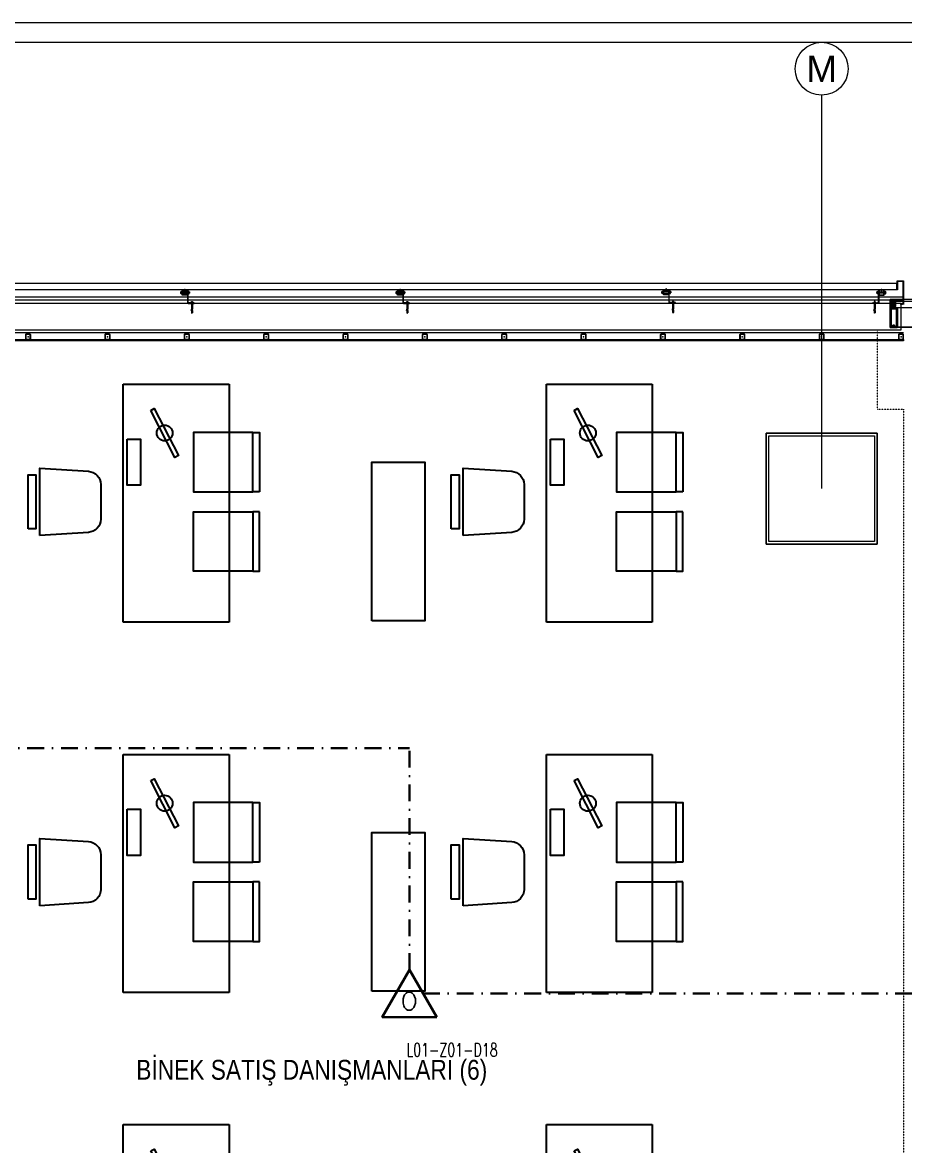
# Model space of a CAD drawing. Extents: x -3709 to 34975, y -230 to 8245.
# Drawn here: x 4637 to 5304, y 3356 to 4205 of the extents above; entities that cross this region are included whole.
import ezdxf
from ezdxf.enums import TextEntityAlignment as Align

# ---------------------------------------------------------------- set-up
doc = ezdxf.new("R2010")
doc.units = 0
doc.linetypes.add('DASHDOT', pattern=[25.4, 12.7, -6.35, 0, -6.35])
doc.linetypes.add('DOT2', pattern=[0.125, 0, -0.125])
doc.layers.get('0').update_dxf_attribs({"color": 9, "lineweight": 9})
for name, color, linetype, lineweight in [('00', 9, 'Continuous', 9), ('01', 9, 'Continuous', 9), ('05', 9, 'Continuous', 9), ('06D', 9, 'Continuous', 9), ('10', 9, 'Continuous', 9), ('10A', 9, 'Continuous', 9), ('11', 9, 'Continuous', 9), ('14', 9, 'Continuous', 9), ('15', 9, 'Continuous', 9), ('20', 9, 'DOT2', 9), ('21', 9, 'Continuous', 9), ('24', 9, 'Continuous', 9), ('33', 9, 'BATTING', 9), ('35', 9, 'Continuous', 9), ('40A', 9, 'Continuous', 9), ('E-DEDEKTÖR NUMARALARI', 20, 'Continuous', 30), ('E-KABLO', 7, 'Continuous', 30), ('E-OPTİK DUMAN DEDEKTÖRÜ', 7, 'Continuous', 30)]:
    doc.layers.add(name, color=color, linetype=linetype, lineweight=lineweight)
doc.styles.add('Arial', font='arial.ttf', dxfattribs={"height": 2.5})
doc.styles.add('E-YAZI', font='txttw.shx')
doc.styles.add('MuuM_TEXT-STANDART', font='ARIALN.TTF')
doc.linetypes.add('BATTING', pattern='A,0.0001,-0.1,[134,ltypeshp.shx,S=0.1,R=0,X=-0.1,Y=0],-0.2,[134,ltypeshp.shx,S=0.1,R=180,X=0.1,Y=0],-0.1', length=0.4001)

# ---------------------------------------------------------------- blocks, each defined once
blk = doc.blocks.new('0_aks')
at = {"linetype": 'Continuous'}
blk.add_circle((0, 0), 2, dxfattribs=at)
at = {"style": 'Arial'}
blk.add_attdef('AKS', text='', height=2, dxfattribs=at).set_placement((0, 0), align=Align.MIDDLE_CENTER)
blk = doc.blocks.new('p-aks_vw')
at = {"layer": '24', "ltscale": 2}
blk.add_lwpolyline([(4840, 3837.5), (4840, 3540)], dxfattribs=at)
at = {"layer": '24', "xscale": 10, "yscale": 10, "zscale": 10}
blk.add_blockref('0_aks', (4840, 3857.5), dxfattribs=at).add_auto_attribs({'AKS': 'M'})
blk = doc.blocks.new('p-cephe-onkisim')
blk.add_point((-905.45, 3782.04))
at = {"layer": '06D'}
for p, q in [((-244.85, 3803), (-903.15, 3803)), ((-244.85, 3782), (-903.15, 3782))]:
    blk.add_line(p, q, dxfattribs=at)
at = {"layer": '10', "lineweight": 25, "ltscale": 0.5}
for points in [[(-908, 3796.38), (-908, 3802.85), (-907.95, 3802.96), (-907.85, 3803), (-903.15, 3803), (-903.04, 3802.95), (-903, 3802.85), (-903, 3801.8), (-903.11, 3801.8), (-903.22, 3802.12), (-903.2, 3802.18), (-903.11, 3802.21), (-903.11, 3802.82), (-903.16, 3802.87), (-907.84, 3802.87), (-907.89, 3802.82), (-907.89, 3802.21), (-907.8, 3802.18), (-907.78, 3802.12), (-907.78, 3796.38)], [(-907.78, 3796.38), (-907.4, 3796.38), (-907.37, 3796.36), (-907.35, 3796.38), (-906.9, 3796.38), (-906.9, 3796.61), (-907.02, 3796.61), (-907.02, 3796.67), (-906.94, 3796.75), (-906.58, 3796.75), (-906.58, 3796.63), (-906.7, 3796.63), (-906.7, 3796.42), (-906.15, 3796.42), (-906.03, 3796.48), (-906, 3796.57), (-906, 3797.7), (-905.95, 3797.75), (-905.85, 3797.75), (-905.75, 3797.65), (-905.75, 3797.56), (-905.7, 3797.53), (-905.7, 3797.41), (-905.75, 3797.38), (-905.7, 3797.35), (-905.7, 3797.23), (-905.75, 3797.2), (-905.7, 3797.17), (-905.7, 3797.05), (-905.75, 3797.02), (-905.7, 3796.99), (-905.7, 3796.87), (-905.75, 3796.84), (-905.7, 3796.81), (-905.7, 3796.69), (-905.75, 3796.66), (-905.7, 3796.63), (-905.7, 3796.59), (-905.59, 3796.4), (-905.5, 3796.35), (-905.41, 3796.4), (-905.3, 3796.59), (-905.3, 3796.72), (-905.25, 3796.75), (-905.3, 3796.78), (-905.3, 3796.9), (-905.25, 3796.93), (-905.3, 3796.96), (-905.3, 3797.08), (-905.25, 3797.11), (-905.3, 3797.14), (-905.3, 3797.26), (-905.25, 3797.29), (-905.3, 3797.32), (-905.3, 3797.44), (-905.25, 3797.47), (-905.3, 3797.5), (-905.3, 3797.62), (-905.25, 3797.65), (-905.13, 3797.75), (-905.05, 3797.75), (-905, 3797.7), (-905, 3796.57), (-904.94, 3796.45), (-904.85, 3796.42), (-904.28, 3796.42), (-904.28, 3796.63), (-904.4, 3796.63), (-904.4, 3796.75), (-904.04, 3796.75), (-903.96, 3796.67), (-903.96, 3796.61), (-904.08, 3796.61), (-904.08, 3796.38), (-903.64, 3796.38), (-903.61, 3796.36), (-903.59, 3796.38), (-903.14, 3796.38), (-903.14, 3796.61), (-903.26, 3796.61), (-903.26, 3796.67), (-903.18, 3796.75), (-903, 3796.75), (-903, 3782.15), (-903.04, 3782.05), (-903.15, 3782), (-907.85, 3782), (-907.97, 3782.06), (-908, 3782.15), (-908, 3796.38)], [(-903.21, 3796.15), (-907.79, 3796.15), (-907.79, 3782.21), (-905.66, 3782.21), (-905.61, 3782.26), (-905.61, 3782.72), (-905.67, 3782.78), (-905.72, 3782.8), (-905.77, 3782.83), (-905.81, 3782.87), (-905.85, 3782.91), (-905.88, 3782.95), (-905.91, 3783), (-905.93, 3783.05), (-905.95, 3783.1), (-905.96, 3783.16), (-905.96, 3783.21), (-905.95, 3783.27), (-905.94, 3783.32), (-905.92, 3783.38), (-905.9, 3783.43), (-905.87, 3783.47), (-905.83, 3783.51), (-905.79, 3783.55), (-905.68, 3783.56), (-905.63, 3783.48), (-905.63, 3783.34), (-905.66, 3783.32), (-905.68, 3783.33), (-905.72, 3783.22), (-905.68, 3783.08), (-905.66, 3783.08), (-905.64, 3783.07), (-905.62, 3783), (-905.49, 3782.96), (-905.39, 3783), (-905.38, 3783.07), (-905.35, 3783.08), (-905.34, 3783.07), (-905.3, 3783.22), (-905.34, 3783.32), (-905.35, 3783.32), (-905.38, 3783.33), (-905.39, 3783.35), (-905.39, 3783.48), (-905.32, 3783.58), (-905.23, 3783.55), (-905.19, 3783.51), (-905.15, 3783.47), (-905.12, 3783.43), (-905.09, 3783.38), (-905.08, 3783.32), (-905.06, 3783.27), (-905.06, 3783.21), (-905.06, 3783.16), (-905.07, 3783.1), (-905.08, 3783.05), (-905.11, 3783), (-905.13, 3782.95), (-905.17, 3782.91), (-905.21, 3782.87), (-905.25, 3782.83), (-905.3, 3782.8), (-905.35, 3782.78), (-905.41, 3782.72), (-905.41, 3782.26), (-905.36, 3782.21), (-903.21, 3782.21), (-903.21, 3796.15)]]:
    blk.add_lwpolyline(points, dxfattribs=at)
for points in [[(-907.57, 3801.94), (-907.45, 3801.94), (-907.45, 3801.88), (-907.53, 3801.8), (-907.75, 3801.8), (-907.75, 3802.17), (-907.75, 3802.2), (-907.77, 3802.23), (-907.83, 3802.26), (-907.85, 3802.31), (-907.77, 3802.47), (-907.7, 3802.61), (-907.63, 3802.78), (-907.6, 3802.79), (-907.57, 3802.78), (-907.55, 3802.74), (-907.55, 3802.4), (-907.5, 3802.35), (-906.58, 3802.35), (-906.48, 3802.25), (-906.48, 3802.1), (-906.38, 3802), (-905.53, 3802), (-905.5, 3801.98), (-905.48, 3802), (-904.62, 3802), (-904.52, 3802.1), (-904.52, 3802.25), (-904.42, 3802.35), (-903.5, 3802.35), (-903.45, 3802.4), (-903.45, 3802.74), (-903.43, 3802.78), (-903.4, 3802.79), (-903.36, 3802.77), (-903.29, 3802.58), (-903.24, 3802.48), (-903.15, 3802.3), (-903.17, 3802.27), (-903.23, 3802.23), (-903.25, 3802.2), (-903.25, 3802.18), (-903.15, 3801.8), (-903.47, 3801.8), (-903.55, 3801.88), (-903.55, 3801.94), (-903.43, 3801.94), (-903.43, 3802.1), (-903.53, 3802.2), (-904.37, 3802.2), (-904.37, 3801.94), (-904.25, 3801.94), (-904.25, 3801.88), (-904.33, 3801.8), (-906.67, 3801.8), (-906.75, 3801.88), (-906.75, 3801.94), (-906.63, 3801.94), (-906.63, 3802.2), (-907.47, 3802.2), (-907.57, 3802.1)], [(-905, 3797.78), (-905.18, 3797.78), (-905.28, 3797.72), (-905.31, 3797.58), (-905.3, 3797.41), (-905.29, 3797.24), (-905.29, 3797.16), (-905.26, 3797.13), (-905.3, 3797.1), (-905.3, 3797.06), (-905.31, 3796.88), (-905.31, 3796.83), (-905.33, 3796.77), (-905.41, 3796.63), (-905.5, 3796.58), (-905.59, 3796.63), (-905.67, 3796.77), (-905.69, 3796.83), (-905.69, 3796.88), (-905.7, 3797.06), (-905.7, 3797.1), (-905.73, 3797.13), (-905.71, 3797.16), (-905.71, 3797.24), (-905.7, 3797.41), (-905.69, 3797.58), (-905.73, 3797.73), (-905.82, 3797.78), (-906, 3797.78), (-906, 3800.61), (-905.98, 3800.69), (-905.87, 3800.93), (-905.87, 3800.96), (-905.9, 3800.97), (-905.97, 3800.96), (-905.99, 3800.97), (-906, 3801.02), (-906, 3801.56), (-905.9, 3801.66), (-905.79, 3801.63), (-905.77, 3801.52), (-905.84, 3801.52), (-905.87, 3801.49), (-905.87, 3801.2), (-905.84, 3801.13), (-905.53, 3800.82), (-905.5, 3800.81), (-905.46, 3800.82), (-905.16, 3801.13), (-905.13, 3801.2), (-905.13, 3801.49), (-905.16, 3801.52), (-905.24, 3801.52), (-905.21, 3801.63), (-905.14, 3801.66), (-905.03, 3801.63), (-905, 3801.56), (-905, 3800.99), (-905.03, 3800.96), (-905.1, 3800.97), (-905.12, 3800.96), (-905.13, 3800.93), (-905.02, 3800.69), (-905, 3800.61)], [(-904.58, 3800.21), (-904.62, 3800.22), (-905, 3800.27), (-905, 3800.16), (-904.95, 3800.11), (-904.92, 3800.09), (-904.61, 3800.09), (-904.46, 3800), (-904.42, 3799.89), (-904.39, 3799.56), (-904.38, 3799.54), (-904.35, 3799.53), (-904.33, 3799.55), (-904.33, 3799.9), (-904.33, 3799.91), (-904.34, 3799.96), (-904.36, 3800), (-904.38, 3800.05), (-904.41, 3800.09), (-904.45, 3800.13), (-904.49, 3800.16), (-904.53, 3800.18)], [(-904.58, 3799.33), (-904.62, 3799.34), (-905, 3799.39), (-905, 3799.28), (-904.95, 3799.23), (-904.92, 3799.21), (-904.61, 3799.21), (-904.46, 3799.12), (-904.42, 3799.01), (-904.39, 3798.68), (-904.38, 3798.66), (-904.35, 3798.65), (-904.33, 3798.67), (-904.33, 3799.02), (-904.33, 3799.03), (-904.34, 3799.08), (-904.36, 3799.12), (-904.38, 3799.17), (-904.41, 3799.21), (-904.45, 3799.25), (-904.49, 3799.28), (-904.53, 3799.3)], [(-904.58, 3798.45), (-904.62, 3798.46), (-905, 3798.51), (-905, 3798.4), (-904.95, 3798.35), (-904.92, 3798.33), (-904.61, 3798.33), (-904.46, 3798.24), (-904.42, 3798.13), (-904.39, 3797.8), (-904.38, 3797.78), (-904.35, 3797.77), (-904.33, 3797.79), (-904.33, 3798.14), (-904.33, 3798.15), (-904.34, 3798.2), (-904.36, 3798.24), (-904.38, 3798.29), (-904.41, 3798.33), (-904.45, 3798.37), (-904.49, 3798.4), (-904.53, 3798.42)]]:
    blk.add_lwpolyline(points, close=True, dxfattribs=at)
at = {"layer": '10A', "linetype": 'Continuous'}
blk.add_lwpolyline([(-908, 3802.54), (-908, 3802.85), (-908.05, 3802.96), (-908.15, 3803), (-907.85, 3803), (-907.96, 3802.95), (-908, 3802.85), (-908, 3802.54)], dxfattribs=at)
at = {"layer": '15', "linetype": 'Continuous'}
blk.add_lwpolyline([(-741.43, 3797), (-741.43, 3801.5), (-904.33, 3801.5), (-904.33, 3797)], close=True, dxfattribs=at)
blk = doc.blocks.new('p-cephe-onkisim-toplam')
blk.add_blockref('p-cephe-onkisim', (0, 0))
blk = doc.blocks.new('p-kolon-80x80-vw')
at = {"layer": '01'}
blk.add_lwpolyline([(-40, -40), (-40, 40), (40, 40), (40, -40)], close=True, dxfattribs=at)
blk = doc.blocks.new('m-vw-sandalye-02')
at = {"lineweight": -3, "ltscale": 0.5}
for points in [[(-22.5, 0), (-22.5, -5), (22.5, -5), (22.5, 0)], [(-22.5, -5), (22.5, -5), (22.5, -50), (-22.5, -50)]]:
    blk.add_lwpolyline(points, close=True, dxfattribs=at)
blk = doc.blocks.new('m-vw-sandalye')
at = {"lineweight": -3, "ltscale": 0.5}
blk.add_lwpolyline([(-20.5, 0), (20.5, 0), (20.5, -6), (-20.5, -6)], close=True, dxfattribs=at)
blk.add_lwpolyline([(-25.5, -9), (25.5, -9), (23.11, -45.65, -0.395265), (13.13, -55), (-13.13, -55, -0.395265), (-23.11, -45.65)], format="xyb", close=True, dxfattribs=at)
blk = doc.blocks.new('m-vw-çalışma-p-01')
at = {"lineweight": -3, "ltscale": 0.5}
for p, q in [((11.93, 179.03), (91.93, 179.03)), ((11.93, -0.97), (11.93, 179.03)), ((91.93, 179.03), (91.93, -0.97)), ((91.93, -0.97), (11.93, -0.97))]:
    blk.add_line(p, q, dxfattribs=at)
for points in [[(32.8, 159.16), (35.47, 160.53), (53.74, 124.95), (51.08, 123.58)], [(15, 137.5), (25, 137.5), (25, 102.5), (15, 102.5)]]:
    blk.add_lwpolyline(points, close=True, dxfattribs=at)
blk.add_circle((43.27, 142.05), 6, dxfattribs=at)
at = {"lineweight": -3, "ltscale": 0.5, "xscale": -1, "rotation": 270}
blk.add_blockref('m-vw-sandalye-02', (115, 120), dxfattribs=at)
at = {"lineweight": -3, "rotation": 90}
blk.add_blockref('m-vw-sandalye', (-60, 90), dxfattribs=at)
at = {"lineweight": -3, "ltscale": 0.5, "rotation": 270}
blk.add_blockref('m-vw-sandalye-02', (115, 60), dxfattribs=at)
blk = doc.blocks.new('m-çalışma dolap modül')
at = {"lineweight": -3, "ltscale": 0.5}
blk.add_lwpolyline([(0, 40), (120, 40), (120, 0), (0, 0)], close=True, dxfattribs=at)
blk = doc.blocks.new('cxvxv')
for p, q in [((-21988.4, 8560.98, 0), (-21988.4, 8560.32, 0)), ((-21986.86, 8561.07, 0), (-21988.18, 8561.07, 0)), ((-21988.02, 8561.25, 0), (-21987.03, 8561.3, 0)), ((-21988.02, 8561.25, 0), (-21988, 8561.26, 0)), ((-21988, 8561.23, 0), (-21988.02, 8561.25, 0)), ((-21988.02, 8561.13, 0), (-21987.03, 8561.19, 0)), ((-21988.02, 8561.13, 0), (-21988, 8561.14, 0)), ((-21988, 8561.11, 0), (-21988.02, 8561.13, 0)), ((-21988, 8561.3, 0), (-21987.94, 8561.35, 0)), ((-21988, 8561.26, 0), (-21988, 8561.3, 0)), ((-21988, 8561.14, 0), (-21988, 8561.23, 0)), ((-21988, 8561.07, 0), (-21988, 8561.11, 0)), ((-21987.96, 8560.98, 0), (-21987.96, 8560.32, 0)), ((-21987.54, 8561.35, 0), (-21987.94, 8561.35, 0)), ((-21987.7, 8561.05, 0), (-21987.7, 8561.08, 0)), ((-21987.7, 8561.07, 0), (-21987.7, 8561.07, 0)), ((-21987.54, 8561.35, 0), (-21987.1, 8561.35, 0)), ((-21987.03, 8561.3, 0), (-21987.1, 8561.35, 0)), ((-21987.08, 8560.64, 0), (-21987.08, 8560.98, 0)), ((-21987.05, 8561.32, 0), (-21987.03, 8561.3, 0)), ((-21987.03, 8561.3, 0), (-21987.05, 8561.28, 0)), ((-21987.03, 8561.3, 0), (-21987.05, 8561.29, 0)), ((-21987.05, 8561.28, 0), (-21987.05, 8561.2, 0)), ((-21987.05, 8561.2, 0), (-21987.03, 8561.19, 0)), ((-21987.03, 8561.19, 0), (-21987.05, 8561.17, 0)), ((-21987.05, 8561.17, 0), (-21987.05, 8561.08, 0)), ((-21987.05, 8561.08, 0), (-21987.03, 8561.07, 0)), ((-21986.64, 8560.32, 0), (-21986.64, 8560.98, 0)), ((-21988.4, 8560.32, 0), (-21986.64, 8560.32, 0)), ((-21988.4, 8555.4, 0), (-21986.64, 8555.4, 0)), ((-21988.4, 8554.74, 0), (-21988.4, 8555.4, 0)), ((-21986.86, 8554.65, 0), (-21988.17, 8554.65, 0)), ((-21988.02, 8560.32, 0), (-21987.02, 8560.32, 0)), ((-21988.02, 8560.28, 0), (-21988.02, 8560.32, 0)), ((-21988.02, 8560.11, 0), (-21988.02, 8555.61, 0)), ((-21988.02, 8555.44, 0), (-21988.02, 8555.4, 0)), ((-21988.02, 8555.4, 0), (-21987.02, 8555.4, 0)), ((-21987.96, 8554.74, 0), (-21987.96, 8555.4, 0)), ((-21987.08, 8560.64, 0), (-21987.08, 8560.32, 0)), ((-21987.08, 8555.08, 0), (-21987.08, 8555.4, 0)), ((-21987.08, 8555.08, 0), (-21987.08, 8554.74, 0)), ((-21987.06, 8560.32, 0), (-21987.06, 8560.28, 0)), ((-21987.06, 8555.61, 0), (-21987.06, 8560.11, 0)), ((-21987.06, 8555.4, 0), (-21987.06, 8555.44, 0)), ((-21987.02, 8560.32, 0), (-21987.02, 8560.28, 0)), ((-21987.02, 8555.61, 0), (-21987.02, 8560.11, 0)), ((-21987.02, 8555.4, 0), (-21987.02, 8555.44, 0)), ((-21986.64, 8555.4, 0), (-21986.64, 8554.74, 0))]:
    blk.add_line(p, q)
at = {"elevation": 0}
for points in [[(-21986.3, 8560.11), (-21988.7, 8560.11), (-21988.7, 8560.28), (-21986.3, 8560.28)], [(-21986.3, 8555.61), (-21988.7, 8555.61), (-21988.7, 8555.44), (-21986.3, 8555.44)]]:
    blk.add_lwpolyline(points, close=True, dxfattribs=at)
for points in [[(-21987.98, 8560.28), (-21987.98, 8560.32)], [(-21987.98, 8560.11), (-21987.98, 8555.61)], [(-21987.98, 8555.44), (-21987.98, 8555.4)]]:
    blk.add_lwpolyline(points, dxfattribs=at)
for centre, radius, start, end in [((-21988.18, 8560.75, 0), 0.315, 45.8497, 134.1503), ((-21987.52, 8559.95, 0), 1.12, 66.87008, 113.12992), ((-21987.52, 8559.95, 0), 1.12, 66.87008, 113.12992), ((-21986.86, 8560.76, 0), 0.313, 45.44896, 134.55104), ((-21988.18, 8554.97, 0), 0.315, 225.8497, 314.1503), ((-21987.52, 8555.77, 0), 1.12, 246.87008, 293.12992), ((-21987.52, 8555.77, 0), 1.12, 246.87008, 293.12992), ((-21986.86, 8554.96, 0), 0.313, 225.44896, 314.55104)]:
    blk.add_arc(centre, radius, start, end)
blk = doc.blocks.new('VIDA')
for p, q in [((-18072, 6523.9), (-18071.9, 6524)), ((-18071.9, 6523.8), (-18072, 6523.9)), ((-18071.9, 6524), (-18070.1, 6524.7)), ((-18069.6, 6522.9), (-18071.9, 6523.8)), ((-18069.7, 6524.9), (-18070.6, 6523.2)), ((-18070.6, 6523.2), (-18070.1, 6524.7)), ((-18070.1, 6524.7), (-18069.9, 6525.1)), ((-18069.9, 6525.1), (-18070.1, 6524.1)), ((-18070.1, 6524.1), (-18070, 6524.3)), ((-18070, 6524.3), (-18069.8, 6525.1)), ((-18069.9, 6525.1), (-18069.8, 6525.1)), ((-18069.8, 6525.1), (-18069.7, 6524.9)), ((-18069.7, 6524.9), (-18069.3, 6525)), ((-18069.6, 6522.8), (-18069.1, 6525)), ((-18069.6, 6522.8), (-18069.6, 6522.9)), ((-18069.4, 6522.4), (-18069.6, 6522.8)), ((-18068.9, 6525.3), (-18069.4, 6522.4)), ((-18069.3, 6522.4), (-18069.4, 6522.4)), ((-18069.3, 6522.4), (-18068.9, 6525.3)), ((-18069.3, 6525), (-18069.1, 6525)), ((-18069.1, 6522.8), (-18069.3, 6522.4)), ((-18069.1, 6525), (-18068.9, 6525.3)), ((-18068.7, 6522.8), (-18069.1, 6522.8)), ((-18068.9, 6525.3), (-18068.9, 6525.3)), ((-18068.9, 6525.3), (-18068.7, 6525)), ((-18068.7, 6522.8), (-18068.2, 6525)), ((-18068.7, 6525), (-18068.2, 6525)), ((-18068.5, 6522.4), (-18068.7, 6522.8)), ((-18068, 6525.3), (-18068.5, 6522.4)), ((-18068.4, 6522.4), (-18068.5, 6522.4)), ((-18068.4, 6522.4), (-18067.9, 6525.3)), ((-18068.2, 6522.8), (-18068.4, 6522.4)), ((-18068.2, 6522.8), (-18068.4, 6522.4)), ((-18068.2, 6525), (-18068, 6525.3)), ((-18067.7, 6525), (-18068.2, 6522.8)), ((-18067.7, 6522.8), (-18068.2, 6522.8)), ((-18067.9, 6525.3), (-18068, 6525.3)), ((-18067.9, 6525.3), (-18067.7, 6525)), ((-18067.7, 6522.8), (-18067.2, 6525)), ((-18067.7, 6525), (-18067.2, 6525)), ((-18067.5, 6522.4), (-18067.7, 6522.8)), ((-18067, 6525.3), (-18067.5, 6522.4)), ((-18067.4, 6522.4), (-18067.5, 6522.4)), ((-18067.4, 6522.4), (-18066.9, 6525.3)), ((-18067.2, 6522.8), (-18067.4, 6522.4)), ((-18067.2, 6522.8), (-18067.4, 6522.4)), ((-18067.2, 6525), (-18067, 6525.3)), ((-18066.7, 6525), (-18067.2, 6522.8)), ((-18066.7, 6522.8), (-18067.2, 6522.8)), ((-18066.9, 6525.3), (-18067, 6525.3)), ((-18066.9, 6525.3), (-18066.7, 6525)), ((-18066.3, 6525), (-18066.7, 6525)), ((-18066.7, 6522.8), (-18066.3, 6525)), ((-18066.5, 6522.4), (-18066.7, 6522.8)), ((-18066.1, 6525.3), (-18066.5, 6522.4)), ((-18066.5, 6522.4), (-18066, 6525.3)), ((-18066.3, 6522.8), (-18066.5, 6522.4)), ((-18066.3, 6522.8), (-18066.5, 6522.4)), ((-18066.5, 6522.4), (-18066.5, 6522.4)), ((-18066.3, 6525), (-18066.1, 6525.3)), ((-18065.8, 6525), (-18066.3, 6522.8)), ((-18066.3, 6522.8), (-18065.8, 6522.8)), ((-18066, 6525.3), (-18066.1, 6525.3)), ((-18066, 6525.3), (-18065.8, 6525)), ((-18065.8, 6522.8), (-18065.3, 6525)), ((-18065.8, 6525), (-18065.3, 6525)), ((-18065.6, 6522.4), (-18065.8, 6522.8)), ((-18065.1, 6525.3), (-18065.6, 6522.4)), ((-18065.5, 6522.4), (-18065.6, 6522.4)), ((-18065.5, 6522.4), (-18065, 6525.3)), ((-18065.3, 6522.8), (-18065.5, 6522.4)), ((-18065.3, 6522.8), (-18065.5, 6522.4)), ((-18065.3, 6525), (-18065.1, 6525.3)), ((-18064.8, 6525), (-18065.3, 6522.8)), ((-18064.8, 6522.8), (-18065.3, 6522.8)), ((-18065.1, 6525.3), (-18065, 6525.3)), ((-18065, 6525.3), (-18064.8, 6525)), ((-18064.8, 6525), (-18064.3, 6525)), ((-18064.8, 6522.8), (-18064.3, 6525)), ((-18064.6, 6522.4), (-18064.8, 6522.8)), ((-18064.1, 6525.3), (-18064.6, 6522.4)), ((-18064.5, 6522.4), (-18064.6, 6522.4)), ((-18064.5, 6522.4), (-18064, 6525.3)), ((-18064.3, 6522.8), (-18064.5, 6522.4)), ((-18064.3, 6522.8), (-18064.5, 6522.4)), ((-18064.3, 6525), (-18064.1, 6525.3)), ((-18063.8, 6525), (-18064.3, 6522.8)), ((-18063.8, 6522.8), (-18064.3, 6522.8)), ((-18064, 6525.3), (-18064.1, 6525.3)), ((-18064, 6525.3), (-18063.8, 6525)), ((-18063.8, 6522.8), (-18062, 6525)), ((-18062, 6525), (-18063.8, 6525)), ((-18063.6, 6522.4), (-18063.8, 6522.8)), ((-18063.6, 6522.4), (-18061.7, 6525.3)), ((-18061.8, 6525.3), (-18063.6, 6522.4)), ((-18062, 6522.8), (-18063.6, 6522.4)), ((-18062, 6522.8), (-18063.6, 6522.4)), ((-18063.6, 6522.4), (-18063.6, 6522.4)), ((-18061.5, 6525), (-18063.4, 6522.8)), ((-18063.4, 6522.8), (-18061.5, 6522.8)), ((-18061.7, 6525.3), (-18063.2, 6525.3)), ((-18062.7, 6522.4), (-18061.5, 6522.8)), ((-18062.6, 6522.4), (-18062.1, 6525.3)), ((-18062.4, 6522.8), (-18062.6, 6522.4)), ((-18062.4, 6522.8), (-18062.6, 6522.4)), ((-18062.6, 6522.4), (-18061.3, 6522.4)), ((-18062.4, 6525), (-18062.2, 6525.3)), ((-18061.5, 6525), (-18062.4, 6525)), ((-18061.5, 6522.8), (-18062.4, 6525)), ((-18061.9, 6525), (-18062.4, 6522.8)), ((-18061.9, 6522.8), (-18062.4, 6522.8)), ((-18062.2, 6525.3), (-18062.1, 6525.3)), ((-18062.2, 6525.3), (-18061.3, 6522.4)), ((-18062.1, 6525.3), (-18061.9, 6525)), ((-18062, 6525), (-18061.8, 6525.3)), ((-18061.9, 6525), (-18061.4, 6525)), ((-18061.9, 6522.8), (-18061.4, 6525)), ((-18061.7, 6522.4), (-18061.9, 6522.8)), ((-18061.2, 6525.3), (-18061.7, 6522.4)), ((-18061.7, 6525.3), (-18061.5, 6525)), ((-18061.6, 6522.4), (-18061.7, 6522.4)), ((-18061.6, 6522.4), (-18061.2, 6525.3)), ((-18061.4, 6522.8), (-18061.6, 6522.4)), ((-18061.4, 6522.8), (-18061.6, 6522.4)), ((-18061.4, 6525), (-18061.2, 6525.3)), ((-18061, 6525), (-18061.4, 6522.8)), ((-18060.9, 6522.8), (-18061.4, 6522.8)), ((-18061.2, 6525.3), (-18061, 6525)), ((-18061.2, 6525.3), (-18061.2, 6525.3)), ((-18061, 6525), (-18060.5, 6525)), ((-18060.9, 6522.8), (-18060.5, 6525)), ((-18060.7, 6522.4), (-18060.9, 6522.8)), ((-18060.7, 6522.4), (-18060.2, 6525.3)), ((-18060.3, 6525.3), (-18060.7, 6522.4)), ((-18060.5, 6522.8), (-18060.7, 6522.4)), ((-18060.5, 6522.8), (-18060.7, 6522.4)), ((-18060.7, 6522.4), (-18060.7, 6522.4)), ((-18060.5, 6525), (-18060.3, 6525.3)), ((-18060, 6525), (-18060.5, 6522.8)), ((-18060.5, 6522.8), (-18060, 6522.8)), ((-18060.3, 6525.3), (-18060.2, 6525.3)), ((-18060.2, 6525.3), (-18060, 6525)), ((-18060, 6525), (-18059.5, 6525)), ((-18060, 6522.8), (-18059.5, 6525)), ((-18059.8, 6522.4), (-18060, 6522.8)), ((-18059.3, 6525.3), (-18059.8, 6522.4)), ((-18059.7, 6522.4), (-18059.8, 6522.4)), ((-18059.7, 6522.4), (-18059.2, 6525.3)), ((-18059.5, 6522.8), (-18059.7, 6522.4)), ((-18059.5, 6522.8), (-18059.7, 6522.4)), ((-18059.5, 6525), (-18059.3, 6525.3)), ((-18059.2, 6524), (-18059.5, 6522.8)), ((-18059.5, 6522.8), (-18059.2, 6522.8)), ((-18059.3, 6525.3), (-18059.2, 6525.3)), ((-18058.1, 6526.6), (-18059.2, 6526.6)), ((-18059.2, 6521.2), (-18059.2, 6526.6)), ((-18058.1, 6521.2), (-18059.2, 6521.2))]:
    blk.add_line(p, q)
for points in [[(-18068.7, 6525), (-18069.1, 6522.8)], [(-18057.2, 6524.3), (-18057.5, 6524), (-18057.5, 6523.8), (-18057.2, 6523.5)]]:
    blk.add_lwpolyline(points)
for centre, start, end in [((-18062.4, 6523.6), 7.50951, 35.24269), ((-18062.4, 6524.2), 324.75731, 352.49049)]:
    blk.add_arc(centre, 5.21, start, end)
blk = doc.blocks.new('çelik dübel')
at = {"ltscale": 7}
for p, q in [((-87.2, -2), (-85, 2)), ((-85, -6), (-85, 2)), ((-68, 2), (-85, 2)), ((-75, -6), (-75, 2)), ((-70, -6), (-70, 2)), ((-68, 3), (-58, 2)), ((-68, -7), (-68, 3)), ((-58, -6), (-58, 2)), ((-8.5, 2), (-58, 2)), ((-53, 1.5), (-58, 1.5)), ((-53, -6), (-53, 2)), ((-25, -6), (-25, 2)), ((-25, -6), (-23.9, 2)), ((-23, -6), (-21.9, 2)), ((-21, -6), (-19.9, 2)), ((-19, -6), (-17.9, 2)), ((-17, -6), (-15.9, 2)), ((-85, -6), (-87.2, -2)), ((-68, -6), (-85, -6)), ((-68, -7), (-58, -6)), ((-53, -5.5), (-58, -5.5)), ((-8.5, -6), (-58, -6))]:
    blk.add_line(p, q, dxfattribs=at)
for p, q in [((-15, -6), (-13.9, 2)), ((-13, -6), (-11.9, 2)), ((-11, -6), (-10, 1.1)), ((-10, -9), (-10, 5)), ((-9, 5), (-10, 5)), ((-10, 3), (-10, 5)), ((-9, -9), (-9, 5)), ((-8.5, 2), (-8.5, 3)), ((-8.5, -4), (-8.5, 0)), ((-5, 4), (-7.5, 4)), ((-5, 1), (-7.5, 1)), ((-4, 2), (-4, 3)), ((-1, 2), (-4, 2)), ((-4, -4), (-4, 0)), ((-3, -6), (-1.9, 2)), ((-1, -6), (0, 1.1)), ((0, -5), (0, 1)), ((-10, -7), (-10, -9.1)), ((-9, -9), (-10, -9)), ((-8.5, -6), (-8.5, -7)), ((-5, -5), (-7.5, -5)), ((-5, -8), (-7.5, -8)), ((-4, -6), (-4, -7)), ((-1, -6), (-4, -6))]:
    blk.add_line(p, q)
for points in [[(-68, 0.6), (-67.4, 0.4), (-67, 0.1), (-66.6, -0.3), (-66.2, -0.8), (-65.9, -1.3), (-65.7, -1.9), (-65.4, -2.3), (-65.2, -2.8), (-65, -3.1), (-64.8, -3.3), (-64.6, -3.5), (-64.4, -3.6), (-64.2, -3.5), (-63.9, -3.5), (-63.7, -3.3), (-63.5, -3.1), (-63.2, -2.9), (-62.9, -2.6), (-62.7, -2.3), (-62.4, -2), (-62.1, -1.7), (-61.9, -1.4), (-61.6, -1.1), (-61.4, -0.9), (-61.2, -0.7), (-61, -0.6), (-60.8, -0.5), (-60.6, -0.5), (-60.4, -0.5), (-60.3, -0.7), (-60.1, -0.9), (-59.9, -1.1), (-59.8, -1.5), (-59.6, -1.9), (-59.4, -2.3), (-59.2, -2.7), (-58.9, -3), (-58.7, -3.3), (-58.4, -3.5), (-58, -3.5)], [(-68, -0.5), (-68, -0.5), (-67.9, -0.5), (-67.9, -0.5), (-67.8, -0.5), (-67.8, -0.6), (-67.7, -0.6), (-67.7, -0.6), (-67.6, -0.7), (-67.6, -0.7), (-67.6, -0.8), (-67.5, -0.8), (-67.5, -0.8), (-67.5, -0.9), (-67.4, -0.9), (-67.4, -0.9), (-67.3, -1), (-67.3, -1), (-67.3, -1.1), (-67.2, -1.1), (-67.2, -1.2), (-67.2, -1.2), (-67.1, -1.3), (-67.1, -1.3), (-67.1, -1.4), (-67, -1.4), (-67, -1.5), (-67, -1.5), (-66.9, -1.6), (-66.9, -1.6), (-66.9, -1.7), (-66.9, -1.7), (-66.8, -1.8), (-66.8, -1.9), (-66.8, -1.9), (-66.7, -2), (-66.7, -2), (-66.7, -2.1), (-66.6, -2.2), (-66.6, -2.2), (-66.6, -2.3), (-66.6, -2.3), (-66.5, -2.4), (-66.5, -2.5), (-66.5, -2.5), (-66.4, -2.6), (-66.4, -2.7), (-66.4, -2.7), (-66.3, -2.8), (-66.3, -2.8), (-66.3, -2.9), (-66.3, -3), (-66.2, -3), (-66.2, -3.1), (-66.2, -3.1), (-66.1, -3.2), (-66.1, -3.2), (-66.1, -3.3), (-66, -3.4), (-66, -3.4), (-66, -3.5), (-65.9, -3.5), (-65.9, -3.6), (-65.9, -3.6), (-65.8, -3.7), (-65.8, -3.7), (-65.7, -3.8), (-65.7, -3.8), (-65.7, -3.9), (-65.6, -3.9), (-65.6, -4), (-65.5, -4), (-65.5, -4.1), (-65.4, -4.1), (-65.4, -4.1), (-65.3, -4.2), (-65.3, -4.2), (-65.2, -4.3), (-65.2, -4.3), (-65.1, -4.3), (-65, -4.4), (-65, -4.4), (-64.9, -4.4), (-64.9, -4.4), (-64.8, -4.5), (-64.7, -4.5), (-64.7, -4.5), (-64.6, -4.5), (-64.5, -4.5), (-64.5, -4.5), (-64.4, -4.5), (-64.3, -4.5), (-64.3, -4.5), (-64.2, -4.5), (-64.1, -4.5), (-64.1, -4.5), (-64, -4.5), (-64, -4.5), (-63.9, -4.5), (-63.8, -4.5), (-63.8, -4.5), (-63.7, -4.4), (-63.7, -4.4), (-63.6, -4.4), (-63.6, -4.4), (-63.5, -4.4), (-63.4, -4.3), (-63.4, -4.3), (-63.3, -4.3), (-63.3, -4.3), (-63.3, -4.2), (-63.2, -4.2), (-63.2, -4.2), (-63.1, -4.1), (-63.1, -4.1), (-63, -4.1), (-63, -4), (-62.9, -4), (-62.9, -4), (-62.9, -3.9), (-62.8, -3.9), (-62.8, -3.9), (-62.7, -3.8), (-62.7, -3.8), (-62.7, -3.8), (-62.6, -3.7), (-62.6, -3.7), (-62.5, -3.6), (-62.5, -3.6), (-62.5, -3.6), (-62.4, -3.5), (-62.4, -3.5), (-62.4, -3.5), (-62.3, -3.4), (-62.3, -3.4), (-62.2, -3.3), (-62.2, -3.3), (-62.2, -3.3), (-62.1, -3.2), (-62.1, -3.2), (-62.1, -3.1), (-62, -3.1), (-62, -3.1), (-62, -3), (-61.9, -3), (-61.9, -2.9), (-61.9, -2.9), (-61.8, -2.9), (-61.8, -2.8), (-61.7, -2.8), (-61.7, -2.7), (-61.7, -2.7), (-61.6, -2.6), (-61.6, -2.6), (-61.6, -2.6), (-61.5, -2.5), (-61.5, -2.5), (-61.5, -2.5), (-61.4, -2.4), (-61.4, -2.4), (-61.4, -2.3), (-61.3, -2.3), (-61.3, -2.3), (-61.3, -2.2), (-61.3, -2.2), (-61.2, -2.2), (-61.2, -2.1), (-61.2, -2.1), (-61.1, -2), (-61.1, -2), (-61.1, -2), (-61, -1.9), (-61, -1.9), (-61, -1.9), (-61, -1.9), (-60.9, -1.8), (-60.9, -1.8), (-60.9, -1.8), (-60.9, -1.8), (-60.9, -1.8), (-60.9, -1.7), (-60.8, -1.7), (-60.8, -1.7), (-60.8, -1.7), (-60.8, -1.7), (-60.8, -1.7), (-60.8, -1.8), (-60.7, -1.8), (-60.7, -1.8), (-60.7, -1.8), (-60.7, -1.9), (-60.7, -1.9), (-60.7, -1.9), (-60.6, -2), (-60.6, -2), (-60.6, -2.1), (-60.6, -2.1), (-60.6, -2.1), (-60.5, -2.2), (-60.5, -2.2), (-60.5, -2.3), (-60.5, -2.3), (-60.4, -2.4), (-60.4, -2.5), (-60.4, -2.5), (-60.4, -2.6), (-60.3, -2.6), (-60.3, -2.7), (-60.3, -2.7), (-60.3, -2.8), (-60.2, -2.8), (-60.2, -2.9), (-60.2, -3), (-60.1, -3), (-60.1, -3.1), (-60.1, -3.1), (-60, -3.2), (-60, -3.2), (-59.9, -3.3), (-59.9, -3.4), (-59.9, -3.4), (-59.8, -3.5), (-59.8, -3.5), (-59.7, -3.6), (-59.7, -3.6), (-59.6, -3.7), (-59.6, -3.8), (-59.5, -3.8), (-59.5, -3.9), (-59.4, -3.9), (-59.3, -4), (-59.3, -4), (-59.2, -4.1), (-59.1, -4.2), (-59, -4.2), (-58.9, -4.3), (-58.8, -4.3), (-58.6, -4.4), (-58.4, -4.4), (-58.2, -4.5), (-58, -4.5)]]:
    blk.add_lwpolyline(points)
for centre, start, end in [((-7.5, 3), 90, 180), ((-7.5, 2), 180, 270), ((-7.5, 0), 90, 180), ((-5, 3), 0, 90), ((-5, 2), 270, 0), ((-5, 0), 0, 90), ((-1, 1), 0, 90), ((-7.5, -4), 180, 270), ((-7.5, -6), 90, 180), ((-7.5, -7), 180, 270), ((-5, -4), 270, 0), ((-5, -6), 0, 90), ((-5, -7), 270, 0), ((-1, -5), 270, 0)]:
    blk.add_arc(centre, 1, start, end)
blk = doc.blocks.new('kjdol')
at = {"elevation": -249.79}
for points in [[(77397.97, 60089.9), (77397.97, 60085.9), (77393.97, 60085.9), (77393.97, 60089.9)], [(77397.77, 60089.7), (77397.77, 60086.1), (77394.17, 60086.1), (77394.17, 60089.7)]]:
    blk.add_lwpolyline(points, close=True, dxfattribs=at)
at = {"ltscale": 10, "elevation": -278.89}
blk.add_lwpolyline([(77394.12, 60089.89), (77403.28, 60089.89, 0.460237), (77404.18, 60090.79), (77404.18, 60094.89), (77403.78, 60094.89), (77403.78, 60091.29, -0.414214), (77402.78, 60090.29), (77394.12, 60090.29)], format="xyb", close=True, dxfattribs=at)
at = {"xscale": 0.1000000000058208, "yscale": 0.1000000000058208, "zscale": 0.1000000000058208, "rotation": 180}
blk.add_blockref('VIDA', (75587.75, 60740.29, -249.79), dxfattribs=at)
blk.add_blockref('cxvxv', (99383.5, 51530.11, -249.79))
at = {"extrusion": (0, 0, -1), "xscale": 0.1000000000058208, "yscale": 0.1000000000058208, "zscale": -0.0999999999999091}
blk.add_blockref('çelik dübel', (-77402.74, 60093.36, 459.25), dxfattribs=at)
blk = doc.blocks.new('Prf-40x40')
for points in [[(1.5, -2), (-1.5, -2, -0.414214), (-2, -1.5), (-2, 1.5, -0.414214), (-1.5, 2), (1.5, 2, -0.414214), (2, 1.5), (2, -1.5, -0.414214)], [(1.5, -1.7), (-1.5, -1.7, -0.414214), (-1.7, -1.5), (-1.7, 1.5, -0.414214), (-1.5, 1.7), (1.5, 1.7, -0.414214), (1.7, 1.5), (1.7, -1.5, -0.414214)]]:
    blk.add_lwpolyline(points, format="xyb", close=True)
blk.add_point((0, 0))
blk = doc.blocks.new('100_OPTİK DUMAN DEDEKTÖRÜ 085')
at = {"layer": 'E-OPTİK DUMAN DEDEKTÖRÜ', "color": 4}
blk.add_lwpolyline([(2.059, 0), (0, 3.566), (-2.059, 0)], close=True, dxfattribs=at)
at = {"layer": 'E-OPTİK DUMAN DEDEKTÖRÜ', "color": 3, "style": 'E-YAZI'}
blk.add_text('O', height=1.36, dxfattribs=at).set_placement((-0.022, 1.201), align=Align.MIDDLE)

msp = doc.modelspace()

# ---------------------------------------------------------------- linework, layer by layer
at = {"layer": '00'}
for points in [[(4765.84, 3992.5), (4765.84, 3992.5), (4460.84, 3992.5), (4460.84, 3977.5), (4460.84, 3977.5), (4460.84, 3892.5), (4480.84, 3892.5), (4480.84, 3972.5)], [(4765.84, 3972.5), (5300.84, 3972.5), (5300.84, 3992.5), (4765.84, 3992.5), (4765.84, 3992.5)], [(4480.84, 3972.5), (4765.84, 3972.5), (4765.84, 3972.5)]]:
    msp.add_lwpolyline(points, dxfattribs=at)
at = {"layer": '06D'}
for points in [[(4323.34, 3897.5), (4455.84, 3897.5), (4455.84, 3997.5), (4915.84, 3997.5)], [(4915.84, 3997.5), (5302.51, 3997.5)]]:
    msp.add_lwpolyline(points, dxfattribs=at)
msp.add_lwpolyline([(5302.05, 3992.5, 0.340694), (5302.01, 3991.7), (5300.83, 3991.7, -0.340694), (5300.87, 3992.5)], format="xyb", close=True, dxfattribs=at)
for centre, radius, start, end in [((5302.55, 3992.08), 0.653, 139.98727, 215.24195), ((5302.77, 3992.08), 0.653, 139.9862, 215.24609), ((5303.05, 3992.06), 0.658, 137.62252, 212.45455), ((5303.27, 3992), 0.655, 130.94716, 207.39487)]:
    msp.add_arc(centre, radius, start, end, dxfattribs=at)
at = {"layer": '10A', "elevation": 29.1}
msp.add_lwpolyline([(5294.11, 4002.7), (5294.11, 4003), (5297.81, 4003), (5297.81, 4009.5), (5302.81, 4009.5), (5302.81, 3998.5), (5302.81, 3998.5), (5302.81, 3992.5), (5302.51, 3992.5), (5302.51, 4009.2), (5298.11, 4009.2), (5298.11, 4002.7), (5294.11, 4002.7)], dxfattribs=at)
at = {"layer": '10A'}
for points in [[(4761.14, 4007.5), (4454.74, 4007.5), (4454.74, 4003), (4761.14, 4003)], [(4761.14, 4003), (5297.56, 4003), (5297.56, 4007.5), (4761.14, 4007.5)]]:
    msp.add_lwpolyline(points, dxfattribs=at)
at = {"layer": '11'}
msp.add_lwpolyline([(4482.84, 3964.26), (4482.84, 3965.26), (5302.84, 3965.26), (5302.84, 3964.26)], close=True, dxfattribs=at)
at = {"layer": '14'}
msp.add_lwpolyline([(4482.84, 3882.5), (4482.84, 3970.5), (5302.84, 3970.5), (5302.84, 3970.5)], dxfattribs=at)
msp.add_lwpolyline([(5198.84, 3894.5), (5282.84, 3894.5), (5282.84, 3810.5), (5198.84, 3810.5)], close=True, dxfattribs=at)
at = {"layer": '20'}
msp.add_lwpolyline([(5282.84, 3972.5), (5282.84, 3912.5), (5302.84, 3912.5), (5302.84, 290.44), (5282.84, 290.44), (5282.83, 234.5)], dxfattribs=at)
at = {"layer": '33', "ltscale": 0.2}
for points in [[(4915.84, 3995), (4458.34, 3995), (4458.34, 3895), (4323.34, 3895)], [(5302.51, 3995), (4915.84, 3995)]]:
    msp.add_lwpolyline(points, dxfattribs=at)
at = {"layer": '35'}
msp.add_lwpolyline([(5282.84, 3894.5), (5198.84, 3894.5), (5198.84, 3810.5), (5282.84, 3810.5)], close=True, dxfattribs=at)
at = {"layer": '40A'}
for points in [[(6995, 0), (0, 0), (0, 4205), (6995, 4205)], [(80, 4190), (6455.06, 4190), (6455.06, 15), (80, 15)]]:
    msp.add_lwpolyline(points, close=True, dxfattribs=at)
at = {"layer": 'E-KABLO', "color": 6, "linetype": 'DASHDOT'}
for p, q in [((4283.28, 3656.21), (4929.23, 3656.21)), ((4929.23, 3488.54), (4929.23, 3656.21)), ((4939.53, 3470.72), (5839.15, 3470.72))]:
    msp.add_line(p, q, dxfattribs=at)

# ---------------------------------------------------------------- block references
for name, p in [('p-cephe-onkisim-toplam', (6200.84, 192.5)), ('p-cephe-onkisim-toplam', (6200.84, 192.4)), ('p-kolon-80x80-vw', (5240.84, 3852.5)), ('p-kolon-80x80-vw', (5240.84, 3852.4))]:
    msp.add_blockref(name, p)
at = {"layer": '05', "lineweight": -3}
for p in [(4700.84, 3752.5), (5020.84, 3752.5), (4700.84, 3192.5), (5020.84, 3192.5)]:
    msp.add_blockref('m-vw-çalışma-p-01', p, dxfattribs=at)
at = {"layer": '05', "lineweight": -3, "rotation": 90}
msp.add_blockref('m-çalışma dolap modül', (4940.84, 3752.5), dxfattribs=at)
at = {"layer": '05'}
for p in [(4700.84, 3472.5), (5020.84, 3472.5)]:
    msp.add_blockref('m-vw-çalışma-p-01', p, dxfattribs=at)
at = {"layer": '05', "rotation": 90}
msp.add_blockref('m-çalışma dolap modül', (4940.84, 3472.5), dxfattribs=at)
at = {"layer": '10', "rotation": 270}
for p in [(-55328.45, 81396.67, 249.79), (-55165.66, 81396.67, 249.79), (-54964.63, 81396.97, 249.79)]:
    msp.add_blockref('kjdol', p, dxfattribs=at)
at = {"layer": '10', "xscale": -1, "rotation": 90}
msp.add_blockref('kjdol', (65374.01, 81396.68, 278.89), dxfattribs=at)
at = {"layer": '10', "xscale": -1}
for p in [(4640.84, 3967.26), (4700.84, 3967.26), (4760.84, 3967.26), (4820.84, 3967.26), (4880.84, 3967.26), (4940.84, 3967.26), (5000.84, 3967.26), (5060.84, 3967.26), (5120.84, 3967.26), (5180.84, 3967.26), (5240.84, 3967.26), (5300.84, 3967.26)]:
    msp.add_blockref('Prf-40x40', p, dxfattribs=at)
at = {"layer": '24'}
msp.add_blockref('p-aks_vw', (400.84, 312.5), dxfattribs=at)
at = {"layer": 'E-OPTİK DUMAN DEDEKTÖRÜ', "xscale": 10, "yscale": 10, "zscale": 10}
msp.add_blockref('100_OPTİK DUMAN DEDEKTÖRÜ 085', (4929.23, 3452.89), dxfattribs=at)

# ---------------------------------------------------------------- texts
at = {"layer": '21', "style": 'MuuM_TEXT-STANDART'}
msp.add_text('BİNEK SATIŞ DANIŞMANLARI (6)', height=15, dxfattribs=at).set_placement((4722.64, 3400.99), align=Align.BOTTOM_LEFT)
at = {"layer": 'E-DEDEKTÖR NUMARALARI', "style": 'E-YAZI', "width": 0.7}
msp.add_text('L01-Z01-D18', height=10, dxfattribs=at).set_placement((4926.92, 3423.02))

doc.saveas('drawing.dxf')
